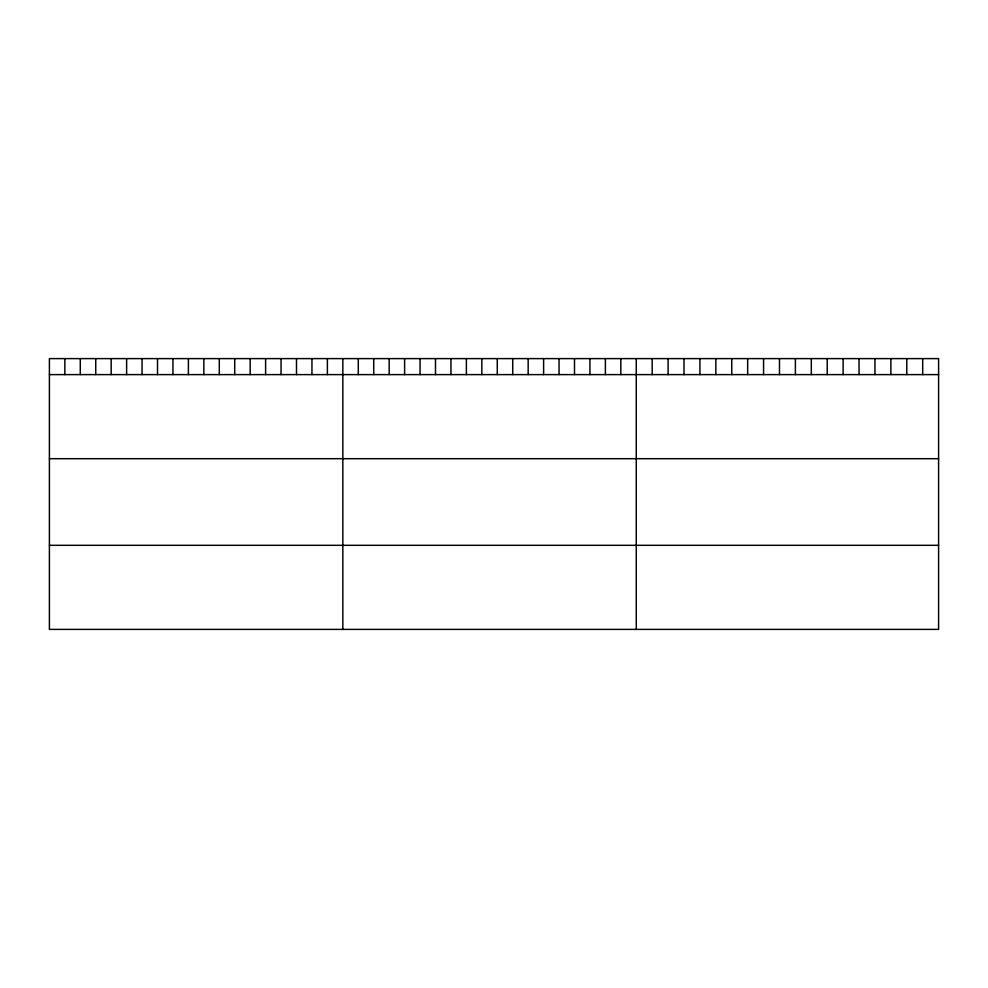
<?xml version="1.0" encoding="UTF-8"?>
<svg xmlns="http://www.w3.org/2000/svg" width="988" height="988" viewBox="0 0 988 988"><rect width="100%" height="100%" fill="white"/><g stroke="black" fill="none" stroke-linecap="round" stroke-linejoin="round"><path stroke-width="1.48" d="M938.6 374.613L938.6 629.393L49.4 629.393L49.4 358.607L938.6 358.607L938.6 374.613L49.4 374.613M49.4 458.691L938.6 458.691M49.4 545.314L938.6 545.314M922.693 358.607L922.693 374.613M906.774 358.607L906.774 374.613M890.867 358.607L890.867 374.613M874.948 358.607L874.948 374.613M859.041 358.607L859.041 374.613M843.122 358.607L843.122 374.613M827.215 358.607L827.215 374.613M811.309 358.607L811.309 374.613M795.389 358.607L795.389 374.613M779.483 358.607L779.483 374.613M763.563 358.607L763.563 374.613M747.657 358.607L747.657 374.613M731.75 358.607L731.75 374.613M715.831 358.607L715.831 374.613M699.924 358.607L699.924 374.613M684.005 358.607L684.005 374.613M668.098 358.607L668.098 374.613M652.179 358.607L652.179 374.613M636.272 358.607L636.272 629.393M620.822 358.607L620.822 374.613M605.385 358.607L605.385 374.613M589.935 358.607L589.935 374.613M574.497 358.607L574.497 374.613M559.047 358.607L559.047 374.613M543.61 358.607L543.61 374.613M528.16 358.607L528.16 374.613M512.723 358.607L512.723 374.613M497.273 358.607L497.273 374.613M481.835 358.607L481.835 374.613M466.385 358.607L466.385 374.613M450.948 358.607L450.948 374.613M435.498 358.607L435.498 374.613M420.061 358.607L420.061 374.613M404.611 358.607L404.611 374.613M389.173 358.607L389.173 374.613M373.723 358.607L373.723 374.613M358.286 358.607L358.286 374.613M342.836 358.607L342.836 629.393M327.386 358.607L327.386 374.613M311.949 358.607L311.949 374.613M296.499 358.607L296.499 374.613M281.061 358.607L281.061 374.613M265.611 358.607L265.611 374.613M250.174 358.607L250.174 374.613M234.724 358.607L234.724 374.613M219.287 358.607L219.287 374.613M203.837 358.607L203.837 374.613M188.399 358.607L188.399 374.613M172.949 358.607L172.949 374.613M157.512 358.607L157.512 374.613M142.062 358.607L142.062 374.613M126.625 358.607L126.625 374.613M111.175 358.607L111.175 374.613M95.737 358.607L95.737 374.613M80.287 358.607L80.287 374.613M64.85 358.607L64.85 374.613"/></g></svg>
